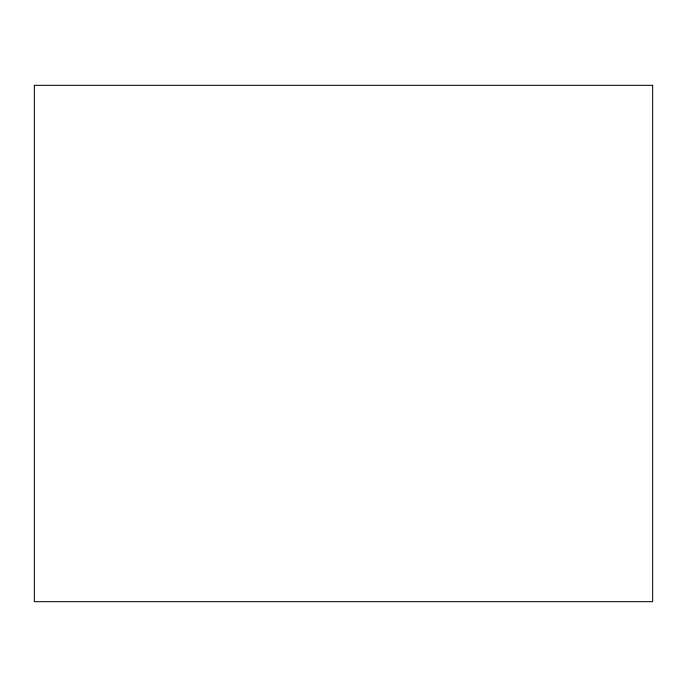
<?xml version="1.0" encoding="UTF-8"?>
<svg xmlns="http://www.w3.org/2000/svg" width="687" height="687" viewBox="0 0 687 687"><rect width="100%" height="100%" fill="white"/><g stroke="black" fill="none" stroke-linecap="round" stroke-linejoin="round"><path stroke-width="1.03" d="M652.65 85.325L34.35 85.325L34.35 601.675L652.65 601.675L652.65 85.325"/></g></svg>
